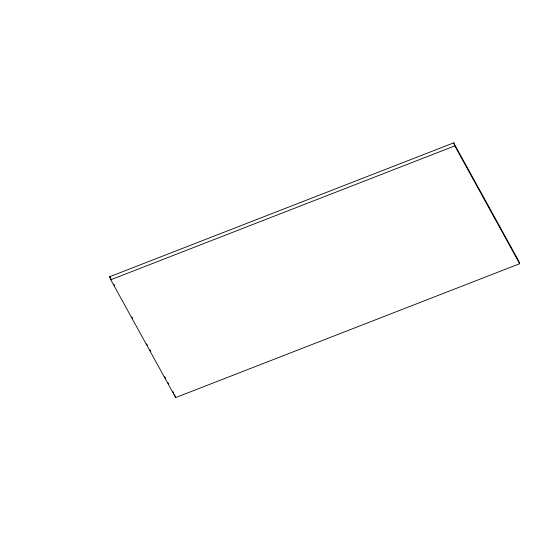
<?xml version="1.0" encoding="UTF-8"?>
<svg xmlns="http://www.w3.org/2000/svg" width="547" height="547" viewBox="0 0 547 547"><rect width="100%" height="100%" fill="white"/><g stroke="black" fill="none" stroke-linecap="round" stroke-linejoin="round"><path stroke-width="0.82" d="M109.68 276.734L453.689 142.863L518.556 260.7L519.65 263.722L175.642 397.594L110.774 279.756L109.68 276.734L111.321 279.715M110.774 279.756L454.783 145.885L519.65 263.722M113.783 284.194L114.61 285.684M131.848 317.007L132.675 318.498M146.63 343.858L147.451 345.348M149.919 349.82L150.74 351.311M164.695 376.671L165.515 378.162M167.984 382.64L168.804 384.131M172.907 391.59L173.727 393.081M453.689 142.863L454.783 145.885M174.548 394.572L175.642 397.594"/></g></svg>
